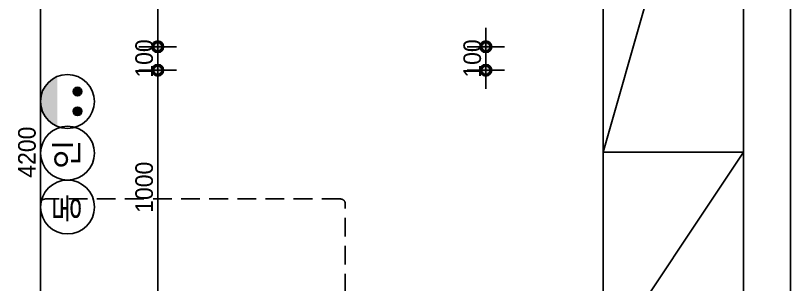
# Model space of a CAD drawing. Header units: inches. Extents: x -63256 to 33689, y -34490 to 100230.
# Drawn here: x 6933 to 10240, y -20198 to -19049 of the extents above; entities that cross this region are included whole.
import ezdxf

# ---------------------------------------------------------------- set-up
doc = ezdxf.new("R2010")
doc.units = ezdxf.units.IN
doc.header["$LTSCALE"] = 100
doc.header["$MEASUREMENT"] = 0
doc.linetypes.add('DH-HID2', pattern=[1.2, 0.8, -0.4])
for name, color, linetype in [('06-FUR', 6, 'Continuous'), ('07-DIM WAL', 5, 'Continuous'), ('FU-FURM', 251, 'DH-HID2'), ('RC-LIGHT', 7, 'Continuous'), ('도면층2', 2, 'Continuous'), ('설비', 140, 'Continuous')]:
    doc.layers.add(name, color=color, linetype=linetype)
doc.styles.add('스타일1', font='')
doc.styles.add('코레일둥고', font='')
doc.styles.get('스타일1').set_extended_font_data('HYwulM')
doc.styles.get('코레일둥고').set_extended_font_data('Korail Round Gothic Medium')
doc.dimstyles.new('30', dxfattribs={"dimscale": 30, "dimtxt": 2.5, "dimasz": 2.5, "dimexe": 1.25, "dimexo": 2, "dimtad": 1, "dimdec": 0, "dimtxsty": '스타일1', "dimblk": 'DOTSMALL', "dimcen": 2.5, "dimclrd": 1, "dimclre": 1, "dimclrt": 2, "dimadec": 0, "dimazin": 0, "dimtfac": 1, "dimtix": 1, "dimtmove": 0, "dimatfit": 3, "dimldrblk": 'DOTSMALL', "dimfxl": 1.25, "dimarcsym": 0})

# ---------------------------------------------------------------- blocks, each defined once
blk = doc.blocks.new('1')
at = {"linetype": 'Continuous'}
h = blk.add_hatch(color=4, dxfattribs=at)
h.dxf.hatch_style = 1
edge = h.paths.add_edge_path()
edge.add_arc((11539653.5, -14273503.8), 37.5, 0, 360)
at = {"color": 1, "linetype": 'Continuous'}
for p, q in [((11539653.5, -14273637.1), (11539653.5, -14273370.5)), ((11539520.2, -14273503.8), (11539786.8, -14273503.8))]:
    blk.add_line(p, q, dxfattribs=at)
at = {"color": 4, "linetype": 'Continuous'}
for radius in [41.5, 37.5]:
    blk.add_circle((11539653.5, -14273503.8), radius, dxfattribs=at)
blk = doc.blocks.new('_DOTSMALL')
at = {"color": 0, "linetype": 'ByBlock', "const_width": 0.5}
blk.add_lwpolyline([(-0.0625, 0, 1), (0.0625, 0, 1)], format="xyb", close=True, dxfattribs=at)
blk = doc.blocks.new('*D286')
at = {"layer": '07-DIM WAL', "color": 1, "lineweight": -2, "transparency": 16777216}
for p, q in [((7539.7, -19182.5), (7539.7, -19107.5)), ((7539.7, -19282.5), (7539.7, -19182.5)), ((7599.7, -19182.5), (7577.2, -19182.5)), ((7539.7, -19282.5), (7539.7, -19357.5)), ((7599.7, -19282.5), (7577.2, -19282.5))]:
    blk.add_line(p, q, dxfattribs=at)
at = {"layer": 'Defpoints', "color": 0, "transparency": 16777216}
for p in [(7539.7, -19182.5), (7539.7, -19182.5), (7539.7, -19282.5)]:
    blk.add_point(p, dxfattribs=at)
at = {"layer": '07-DIM WAL', "color": 1, "lineweight": -2, "transparency": 16777216, "xscale": 75, "yscale": 75, "zscale": 75}
for p, rotation in [((7539.7, -19182.5), 270), ((7539.7, -19282.5), 90)]:
    blk.add_blockref('_DOTSMALL', p, dxfattribs=dict(at, rotation=rotation))
at = {"layer": '07-DIM WAL', "color": 2, "transparency": 16777216, "insert": (7482, -19232.5), "char_height": 75, "attachment_point": 5, "rotation": 90, "style": '스타일1'}
blk.add_mtext('100', dxfattribs=at)
blk = doc.blocks.new('*D287')
at = {"layer": '07-DIM WAL', "color": 1, "lineweight": -2, "transparency": 16777216}
for p, q in [((8939.7, -19182.5), (8939.7, -19107.5)), ((8879.7, -19182.5), (8902.2, -19182.5)), ((8939.7, -19282.5), (8939.7, -19182.5)), ((8939.7, -19282.5), (8939.7, -19357.5)), ((8999.7, -19282.5), (8977.2, -19282.5))]:
    blk.add_line(p, q, dxfattribs=at)
at = {"layer": 'Defpoints', "color": 0, "transparency": 16777216}
for p in [(8939.7, -19182.5), (8939.7, -19182.5), (8939.7, -19282.5)]:
    blk.add_point(p, dxfattribs=at)
at = {"layer": '07-DIM WAL', "color": 1, "lineweight": -2, "transparency": 16777216, "xscale": 75, "yscale": 75, "zscale": 75}
for p, rotation in [((8939.7, -19182.5), 270), ((8939.7, -19282.5), 90)]:
    blk.add_blockref('_DOTSMALL', p, dxfattribs=dict(at, rotation=rotation))
at = {"layer": '07-DIM WAL', "color": 2, "transparency": 16777216, "insert": (8882, -19232.5), "char_height": 75, "attachment_point": 5, "rotation": 90, "style": '스타일1'}
blk.add_mtext('100', dxfattribs=at)
blk = doc.blocks.new('*D366')
at = {"layer": '07-DIM WAL', "color": 1, "lineweight": -2, "transparency": 16777216}
for p, q in [((7479.7, -18182.5), (7502.2, -18182.5)), ((7539.7, -19182.5), (7539.7, -18182.5)), ((7479.7, -19182.5), (7502.2, -19182.5))]:
    blk.add_line(p, q, dxfattribs=at)
at = {"layer": 'Defpoints', "color": 0, "transparency": 16777216}
for p in [(7539.7, -18182.5), (7539.7, -18182.5), (7539.7, -19182.5)]:
    blk.add_point(p, dxfattribs=at)
at = {"layer": '07-DIM WAL', "color": 1, "lineweight": -2, "transparency": 16777216, "xscale": 75, "yscale": 75, "zscale": 75}
for p, rotation in [((7539.7, -18182.5), 90), ((7539.7, -19182.5), 270)]:
    blk.add_blockref('_DOTSMALL', p, dxfattribs=dict(at, rotation=rotation))
at = {"layer": '07-DIM WAL', "color": 2, "transparency": 16777216, "insert": (7482, -18682.5), "char_height": 75, "attachment_point": 5, "rotation": 90, "style": '스타일1'}
blk.add_mtext('1000', dxfattribs=at)
blk = doc.blocks.new('*D313')
at = {"layer": '07-DIM WAL', "color": 1, "lineweight": -2, "transparency": 16777216}
for p, q in [((7479.7, -19282.5), (7502.2, -19282.5)), ((7539.7, -19282.5), (7539.7, -20282.5)), ((7599.7, -20282.5), (7577.2, -20282.5))]:
    blk.add_line(p, q, dxfattribs=at)
at = {"layer": 'Defpoints', "color": 0, "transparency": 16777216}
for p in [(7539.7, -19282.5), (7539.7, -20282.5), (7539.7, -20282.5)]:
    blk.add_point(p, dxfattribs=at)
at = {"layer": '07-DIM WAL', "color": 1, "lineweight": -2, "transparency": 16777216, "xscale": 75, "yscale": 75, "zscale": 75}
for p, rotation in [((7539.7, -19282.5), 90), ((7539.7, -20282.5), 270)]:
    blk.add_blockref('_DOTSMALL', p, dxfattribs=dict(at, rotation=rotation))
at = {"layer": '07-DIM WAL', "color": 2, "transparency": 16777216, "insert": (7482, -19782.5), "char_height": 75, "attachment_point": 5, "rotation": 90, "style": '스타일1'}
blk.add_mtext('1000', dxfattribs=at)
blk = doc.blocks.new('*D315')
at = {"layer": '07-DIM WAL', "color": 1, "lineweight": -2, "transparency": 16777216}
for p, q in [((6979.7, -17532.5), (7002.2, -17532.5)), ((7039.7, -21732.5), (7039.7, -17532.5)), ((7099.7, -21732.5), (7077.2, -21732.5))]:
    blk.add_line(p, q, dxfattribs=at)
at = {"layer": 'Defpoints', "color": 0, "transparency": 16777216}
for p in [(7039.7, -17532.5), (7039.7, -17532.5), (7039.7, -21732.5)]:
    blk.add_point(p, dxfattribs=at)
at = {"layer": '07-DIM WAL', "color": 1, "lineweight": -2, "transparency": 16777216, "xscale": 75, "yscale": 75, "zscale": 75}
for p, rotation in [((7039.7, -17532.5), 90), ((7039.7, -21732.5), 270)]:
    blk.add_blockref('_DOTSMALL', p, dxfattribs=dict(at, rotation=rotation))
at = {"layer": '07-DIM WAL', "color": 2, "transparency": 16777216, "insert": (6982, -19632.5), "char_height": 75, "attachment_point": 5, "rotation": 90, "style": '스타일1'}
blk.add_mtext('4200', dxfattribs=at)
blk = doc.blocks.new('dfdadfs')
at = {"layer": '도면층2'}
for p, q in [((-15560.3, -117332.5), (-15560.3, -120782.5)), ((-18760.3, -121982.5), (-18760.3, -117532.5)), ((-15760.3, -117532.5), (-15760.3, -121982.5))]:
    blk.add_line(p, q, dxfattribs=at)
blk = doc.blocks.new('hfgafgf')
at = {"layer": '06-FUR', "color": 8}
blk.add_line((9439.7, -119632.5), (10039.7, -117532.5), dxfattribs=at)
blk.add_lwpolyline([(10039.7, -117532.5), (9439.7, -117532.5), (9439.7, -120532.5), (10039.7, -120532.5)], close=True, dxfattribs=at)
blk.add_lwpolyline([(9439.7, -120532.5), (10039.7, -119632.5), (9439.7, -119632.5)], dxfattribs=at)
at = {"layer": 'FU-FURM', "color": 8}
blk.add_lwpolyline([(8319.7, -119832.5), (7059.7, -119832.5, 0.414214), (7039.7, -119852.5), (7039.7, -121912.5, 0.414214), (7059.7, -121932.5), (8319.7, -121932.5, 0.414214), (8339.7, -121912.5), (8339.7, -119852.5, 0.414214)], format="xyb", close=True, dxfattribs=at)
at = {"layer": '07-DIM WAL'}
blk.add_blockref('dfdadfs', (25800, 0), dxfattribs=at)
blk = doc.blocks.new('egoo')
at = {"layer": '설비'}
h = blk.add_hatch(color=140, dxfattribs=at)
edge = h.paths.add_edge_path()
edge.add_arc((1015645.3, 443433.7), 22.3, 0, 360)
h = blk.add_hatch(color=140, dxfattribs=at)
edge = h.paths.add_edge_path()
edge.add_arc((1015747.7, 443433.7), 22.3, 0, 360)
h = blk.add_hatch(color=140, dxfattribs=at)
edge = h.paths.add_edge_path()
edge.add_line((1015826.3, 443329.1), (1015566.6, 443329.1))
edge.add_ellipse((1015696.5, 443381.5), major_axis=(99, 99), ratio=1, start_angle=156.9578, end_angle=293.0422)
at = {"layer": '설비', "color": 140}
for centre, radius in [((1015696.5, 443381.5), 140), ((1015645.3, 443433.7), 22.3), ((1015747.7, 443433.7), 22.3)]:
    blk.add_circle(centre, radius, dxfattribs=at)
blk = doc.blocks.new('DLSXJSPT')
at = {"layer": '설비', "color": 140}
blk.add_circle((242956, 103418.4), 115, dxfattribs=at)
at = {"layer": '설비', "color": 140, "style": '코레일둥고'}
blk.add_text('인', height=100, dxfattribs=at).set_placement((242888.1, 103372))

msp = doc.modelspace()

# ---------------------------------------------------------------- linework, layer by layer
at = {"layer": '설비', "color": 140}
msp.add_circle((7154.7, -19866.8), 115, dxfattribs=at)

# ---------------------------------------------------------------- block references
at = {"layer": '07-DIM WAL'}
msp.add_blockref('hfgafgf', (0, 100000), dxfattribs=at)
at = {"layer": 'RC-LIGHT', "yscale": 0.6024096385271789, "zscale": 0.6024096385271789}
for p, xscale in [((6959138.2, 8579313.8), -0.6024096385271789), ((-6942658.8, 8579313.8), 0.6024096385271789), ((6959138.2, 8579213.8), -0.6024096385271789), ((-6942658.8, 8579213.8), 0.6024096385271789)]:
    msp.add_blockref('1', p, dxfattribs=dict(at, xscale=xscale))
at = {"layer": '설비', "color": 140, "xscale": 0.8214285869294655, "yscale": 0.8214285869294655, "zscale": 0.8214285869294655, "rotation": 270}
msp.add_blockref('egoo', (-357052, 814906.1), dxfattribs=at)
at = {"layer": '설비', "rotation": 90}
msp.add_blockref('DLSXJSPT', (110573.1, -262592.9), dxfattribs=at)

# ---------------------------------------------------------------- texts
at = {"layer": '설비', "color": 140, "style": '코레일둥고'}
msp.add_text('동', height=100, rotation=90, dxfattribs=at).set_placement((7201.1, -19934.7))

# ---------------------------------------------------------------- dimensions: what is measured, and where the dimension line sits
at = {"layer": '07-DIM WAL'}
for base, p1, p2, picture, middle in [((7039.7, -17532.5), (7039.7, -21732.5), (7039.7, -17532.5), '*D315', (6982, -19632.5)), ((7539.7, -18182.5), (7539.7, -19182.5), (7539.7, -18182.5), '*D366', (7482, -18682.5)), ((7539.7, -19182.5), (7539.7, -19282.5), (7539.7, -19182.5), '*D286', (7482, -19232.5)), ((8939.7, -19182.5), (8939.7, -19282.5), (8939.7, -19182.5), '*D287', (8882, -19232.5)), ((7539.7, -20282.5), (7539.7, -19282.5), (7539.7, -20282.5), '*D313', (7482, -19782.5))]:
    dim = msp.add_linear_dim(base=base, p1=p1, p2=p2, angle=90, dimstyle='30', dxfattribs=at)
    dim.commit()
    dim.dimension.update_dxf_attribs({"geometry": picture, "text_midpoint": middle})

doc.saveas('drawing.dxf')
